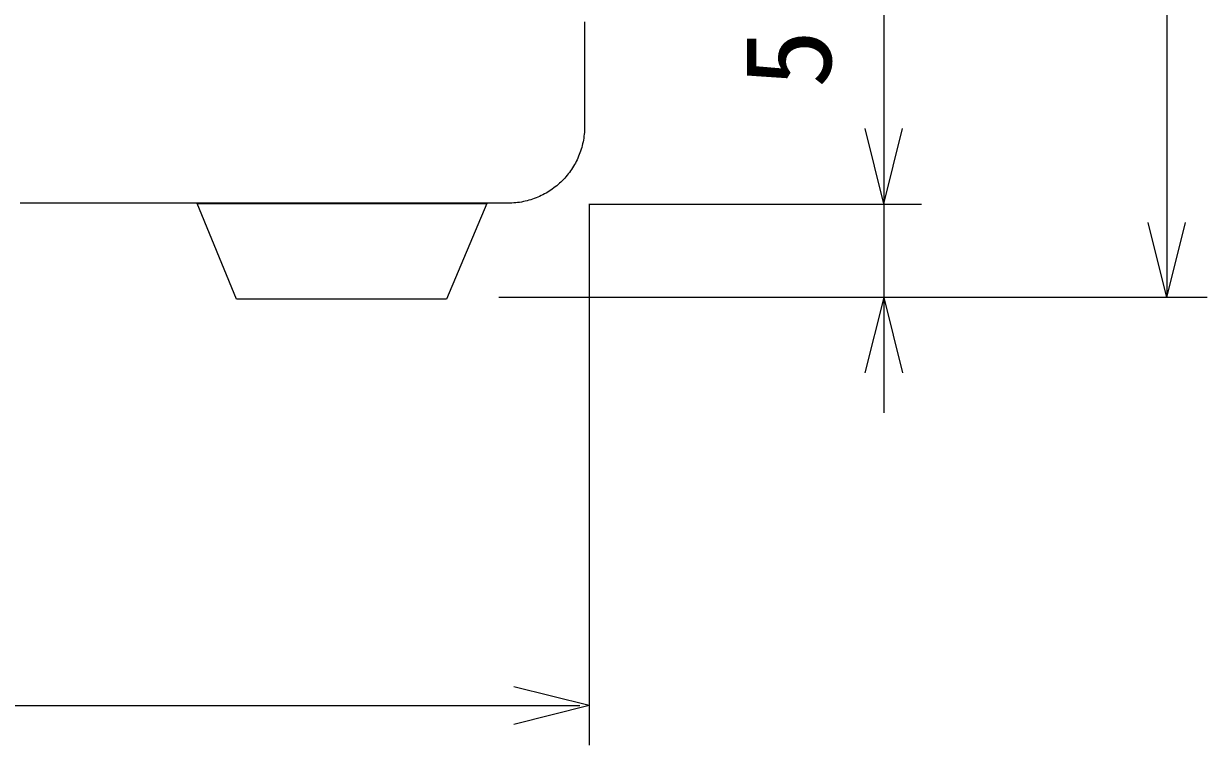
# Model space of a CAD drawing. Units: millimetres on the paper. Extents: x -142 to 142, y -99 to 91.
# Drawn here: x -32.24 to 3.86, y -20.54 to 1.47 of the extents above; entities that cross this region are included whole.
import ezdxf
from ezdxf.enums import TextEntityAlignment as Align

# ---------------------------------------------------------------- set-up
doc = ezdxf.new("R2010")
doc.units = ezdxf.units.MM
doc.layers.add('2-3_レイヤー 1', color=4, linetype='Continuous')
doc.styles.add('ＭＳ ゴシック', font='')
doc.styles.get('ＭＳ ゴシック').set_extended_font_data('MS Gothic')

msp = doc.modelspace()

# ---------------------------------------------------------------- linework, layer by layer
at = {"layer": '2-3_レイヤー 1'}
for p, q in [((2.622, 23.018), (2.622, -6.882)), ((-6.009, 2.622), (-6.009, -10.397)), ((-6.009, -4.021), (-6.579, -1.727)), ((-6.009, -4.021), (-5.436, -1.727)), ((-14.995, -4.021), (-14.995, -20.536)), ((-4.853, -4.038), (-14.995, -4.038)), ((2.622, -6.882), (2.052, -4.587)), ((2.622, -6.882), (3.195, -4.587)), ((3.86, -6.882), (-17.751, -6.882)), ((-6.009, -6.882), (-6.581, -9.176)), ((-6.009, -6.882), (-5.438, -9.176)), ((-14.995, -19.325), (-17.289, -18.753)), ((-15.273, -19.329), (-110.945, -19.329)), ((-14.995, -19.325), (-17.289, -19.896))]:
    msp.add_line(p, q, dxfattribs=at)
for points in [[(-15.13, 1.524), (-15.13, 1.429), (-15.13, 1.336), (-15.13, 1.245), (-15.13, 1.154), (-15.13, 1.064), (-15.13, 0.976), (-15.13, 0.888), (-15.13, 0.802), (-15.13, 0.717), (-15.13, 0.633), (-15.13, 0.551), (-15.13, 0.469), (-15.13, 0.389), (-15.13, 0.311), (-15.13, 0.233), (-15.13, 0.157), (-15.13, 0.082), (-15.13, 0.008), (-15.13, -0.064), (-15.13, -0.135), (-15.13, -0.204), (-15.13, -0.272), (-15.13, -0.339), (-15.13, -0.404)], [(-15.13, -0.404), (-15.13, -0.467), (-15.13, -0.53), (-15.13, -0.591), (-15.13, -0.65), (-15.13, -0.708), (-15.13, -0.764), (-15.13, -0.819), (-15.13, -0.872), (-15.13, -0.923), (-15.13, -0.949), (-15.13, -0.973), (-15.13, -0.998), (-15.13, -1.022), (-15.13, -1.045), (-15.13, -1.068), (-15.13, -1.091), (-15.13, -1.114), (-15.13, -1.135), (-15.13, -1.157), (-15.13, -1.178), (-15.13, -1.199), (-15.13, -1.219), (-15.13, -1.239), (-15.13, -1.258), (-15.13, -1.277), (-15.13, -1.296), (-15.13, -1.314), (-15.13, -1.332), (-15.13, -1.349), (-15.13, -1.366), (-15.13, -1.382), (-15.13, -1.398), (-15.13, -1.414), (-15.13, -1.429), (-15.13, -1.443), (-15.13, -1.457), (-15.13, -1.471), (-15.13, -1.484), (-15.13, -1.497)], [(-15.13, -1.663), (-15.131, -1.724), (-15.133, -1.784), (-15.137, -1.843), (-15.142, -1.903), (-15.149, -1.961), (-15.157, -2.02), (-15.167, -2.078), (-15.178, -2.135), (-15.19, -2.192), (-15.204, -2.248), (-15.219, -2.304), (-15.235, -2.359), (-15.253, -2.414), (-15.272, -2.468), (-15.292, -2.521), (-15.314, -2.574), (-15.337, -2.626), (-15.361, -2.678), (-15.386, -2.729), (-15.412, -2.779), (-15.44, -2.828), (-15.469, -2.877), (-15.498, -2.925), (-15.529, -2.972), (-15.562, -3.018), (-15.595, -3.064), (-15.629, -3.108), (-15.664, -3.152), (-15.7, -3.195), (-15.738, -3.237), (-15.776, -3.278), (-15.815, -3.318), (-15.855, -3.357), (-15.896, -3.396), (-15.938, -3.433), (-15.981, -3.469), (-16.025, -3.505), (-16.07, -3.539), (-16.115, -3.572)], [(-15.13, -1.497), (-15.13, -1.509), (-15.13, -1.521), (-15.13, -1.533), (-15.13, -1.544), (-15.13, -1.554), (-15.13, -1.564), (-15.13, -1.574), (-15.13, -1.583), (-15.13, -1.591), (-15.13, -1.6), (-15.13, -1.607), (-15.13, -1.614), (-15.13, -1.621), (-15.13, -1.627), (-15.13, -1.633), (-15.13, -1.638), (-15.13, -1.643), (-15.13, -1.647), (-15.13, -1.651), (-15.13, -1.654), (-15.13, -1.657), (-15.13, -1.659), (-15.13, -1.661), (-15.13, -1.662), (-15.13, -1.663), (-15.13, -1.663)], [(-16.115, -3.572), (-16.161, -3.604), (-16.208, -3.635), (-16.256, -3.665), (-16.305, -3.694), (-16.354, -3.721), (-16.404, -3.748), (-16.455, -3.773), (-16.507, -3.797), (-16.559, -3.82), (-16.612, -3.841), (-16.665, -3.862), (-16.719, -3.881), (-16.774, -3.899), (-16.829, -3.915), (-16.885, -3.93), (-16.942, -3.944), (-16.998, -3.956), (-17.056, -3.967), (-17.114, -3.977), (-17.172, -3.985), (-17.231, -3.992), (-17.29, -3.997), (-17.35, -4.001), (-17.41, -4.003), (-17.471, -4.004), (-17.471, -4.004), (-17.472, -4.004), (-17.473, -4.004), (-17.475, -4.004), (-17.477, -4.004), (-17.48, -4.004), (-17.483, -4.004), (-17.487, -4.004), (-17.492, -4.004), (-17.496, -4.004), (-17.502, -4.004), (-17.508, -4.004), (-17.514, -4.004), (-17.521, -4.004)], [(-28.304, -4.004), (-28.485, -4.004), (-28.667, -4.004), (-28.851, -4.004), (-29.035, -4.004), (-29.221, -4.004), (-29.408, -4.004), (-29.596, -4.004), (-29.786, -4.004), (-29.976, -4.004), (-30.167, -4.004), (-30.36, -4.004), (-30.554, -4.004), (-30.748, -4.004), (-30.944, -4.004), (-31.141, -4.004), (-31.339, -4.004), (-31.538, -4.004), (-31.738, -4.004), (-31.939, -4.004), (-32.142, -4.004), (-32.345, -4.004)], [(-22.251, -4.004), (-22.38, -4.004), (-22.51, -4.004), (-22.642, -4.004), (-22.775, -4.004), (-22.909, -4.004), (-23.045, -4.004), (-23.183, -4.004), (-23.322, -4.004), (-23.462, -4.004), (-23.604, -4.004), (-23.747, -4.004), (-23.892, -4.004), (-24.038, -4.004), (-24.185, -4.004), (-24.334, -4.004), (-24.484, -4.004), (-24.636, -4.004), (-24.789, -4.004), (-24.943, -4.004), (-25.099, -4.004), (-25.256, -4.004), (-25.414, -4.004), (-25.574, -4.004), (-25.735, -4.004), (-25.897, -4.004), (-26.061, -4.004), (-26.226, -4.004), (-26.392, -4.004), (-26.56, -4.004), (-26.729, -4.004), (-26.899, -4.004), (-27.07, -4.004), (-27.243, -4.004), (-27.417, -4.004), (-27.592, -4.004), (-27.768, -4.004), (-27.945, -4.004), (-28.124, -4.004), (-28.304, -4.004)], [(-19.549, -4.004), (-19.593, -4.004), (-19.638, -4.004), (-19.683, -4.004), (-19.728, -4.004), (-19.773, -4.004), (-19.82, -4.004), (-19.866, -4.004), (-19.913, -4.004), (-19.96, -4.004), (-20.008, -4.004), (-20.056, -4.004), (-20.105, -4.004), (-20.154, -4.004), (-20.203, -4.004), (-20.253, -4.004), (-20.304, -4.004), (-20.354, -4.004), (-20.405, -4.004), (-20.457, -4.004), (-20.509, -4.004), (-20.561, -4.004), (-20.614, -4.004), (-20.667, -4.004), (-20.72, -4.004), (-20.774, -4.004), (-20.829, -4.004), (-20.883, -4.004), (-20.939, -4.004), (-21.05, -4.004), (-21.163, -4.004), (-21.278, -4.004), (-21.394, -4.004), (-21.512, -4.004), (-21.631, -4.004), (-21.752, -4.004), (-21.875, -4.004), (-21.999, -4.004), (-22.124, -4.004), (-22.251, -4.004)], [(-18.179, -4.004), (-18.206, -4.004), (-18.233, -4.004), (-18.26, -4.004), (-18.288, -4.004), (-18.316, -4.004), (-18.345, -4.004), (-18.374, -4.004), (-18.404, -4.004), (-18.434, -4.004), (-18.465, -4.004), (-18.496, -4.004), (-18.528, -4.004), (-18.56, -4.004), (-18.592, -4.004), (-18.625, -4.004), (-18.658, -4.004), (-18.692, -4.004), (-18.727, -4.004), (-18.761, -4.004), (-18.797, -4.004), (-18.832, -4.004), (-18.868, -4.004), (-18.905, -4.004), (-18.942, -4.004), (-18.979, -4.004), (-19.017, -4.004), (-19.055, -4.004), (-19.094, -4.004), (-19.133, -4.004), (-19.173, -4.004), (-19.213, -4.004), (-19.254, -4.004), (-19.295, -4.004), (-19.336, -4.004), (-19.378, -4.004), (-19.42, -4.004), (-19.463, -4.004), (-19.506, -4.004), (-19.549, -4.004)], [(-17.521, -4.004), (-17.529, -4.004), (-17.537, -4.004), (-17.545, -4.004), (-17.554, -4.004), (-17.564, -4.004), (-17.574, -4.004), (-17.584, -4.004), (-17.595, -4.004), (-17.607, -4.004), (-17.619, -4.004), (-17.631, -4.004), (-17.644, -4.004), (-17.658, -4.004), (-17.672, -4.004), (-17.686, -4.004), (-17.701, -4.004), (-17.717, -4.004), (-17.732, -4.004), (-17.749, -4.004), (-17.766, -4.004), (-17.783, -4.004), (-17.801, -4.004), (-17.82, -4.004), (-17.838, -4.004), (-17.858, -4.004), (-17.878, -4.004), (-17.898, -4.004), (-17.919, -4.004), (-17.94, -4.004), (-17.962, -4.004), (-17.984, -4.004), (-18.007, -4.004), (-18.03, -4.004), (-18.054, -4.004), (-18.078, -4.004), (-18.102, -4.004), (-18.127, -4.004), (-18.153, -4.004), (-18.179, -4.004)]]:
    msp.add_lwpolyline(points, dxfattribs=at)
msp.add_lwpolyline([(-19.339, -6.932), (-25.743, -6.932), (-26.944, -4.015), (-18.112, -4.015)], close=True, dxfattribs=at)

# ---------------------------------------------------------------- texts
at = {"layer": '2-3_レイヤー 1', "style": 'ＭＳ ゴシック'}
msp.add_text('5', height=2.638, rotation=90, dxfattribs=at).set_placement((-6.821, -0.494), align=Align.BOTTOM_LEFT)

doc.saveas('drawing.dxf')
